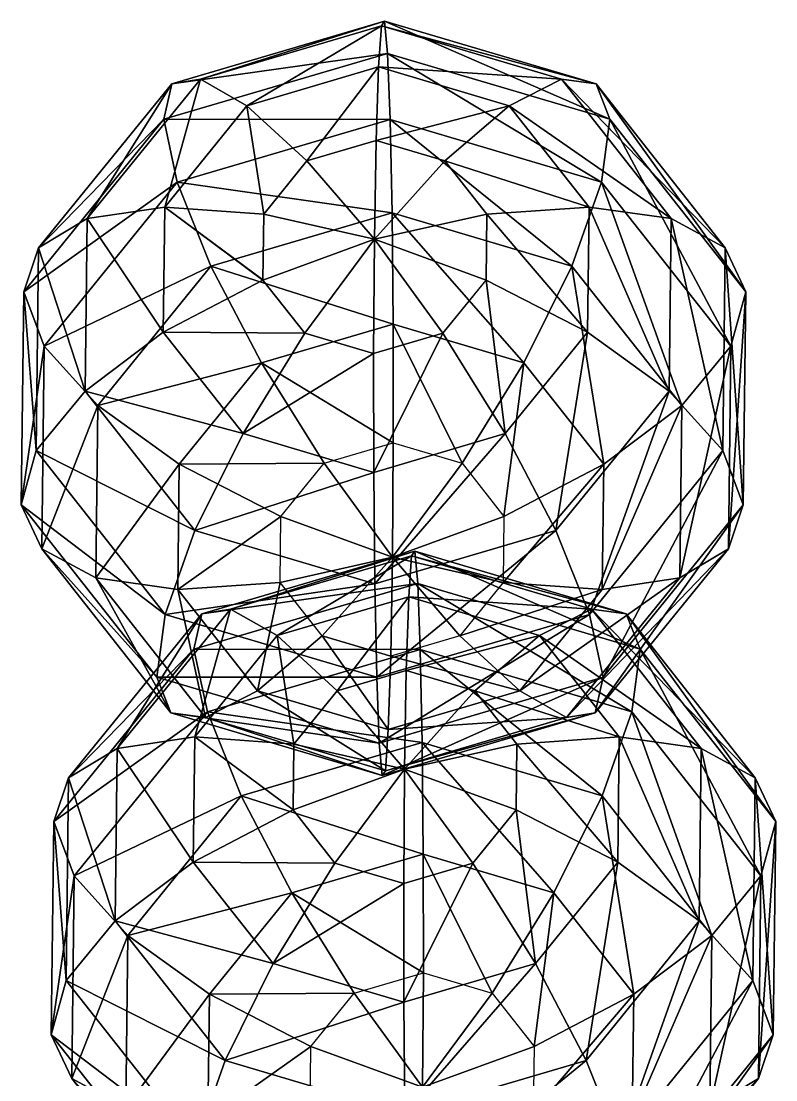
# Model space of a CAD drawing. Header units: metres. Extents: x -232 to 136, y -204 to 253.
# Drawn here: x 71.2 to 130.8, y 169.6 to 253.3 of the extents above; entities that cross this region are included whole.
import ezdxf

# ---------------------------------------------------------------- set-up
doc = ezdxf.new("R2010")
doc.units = ezdxf.units.M

msp = doc.modelspace()

# ---------------------------------------------------------------- linework, layer by layer
for points in [[(99.87264, 253.28665, -552.58295), (85.315384, 248.70868, -563.525), (83.04817, 248.33812, -554.42444), (83.04827, 248.33823, -554.4243)], [(100.109116, 250.73889, -543.55237), (99.87264, 253.28665, -552.58295), (83.04817, 248.33812, -554.42444), (83.04827, 248.33823, -554.4243)], [(99.87264, 253.28665, -552.58295), (99.62714, 252.91815, -561.95856), (85.315384, 248.70868, -563.525), (85.31548, 248.70879, -563.5249)], [(99.62714, 252.91815, -561.95856), (88.99853, 246.61111, -571.8996), (85.315384, 248.70868, -563.525), (85.31548, 248.70879, -563.5249)], [(99.62714, 252.91815, -561.95856), (99.39662, 249.66948, -570.7615), (88.99853, 246.61111, -571.8996), (88.99863, 246.61122, -571.8995)], [(113.837296, 248.70868, -564.2719), (99.39662, 249.66948, -570.7615), (99.62714, 252.91815, -561.95856), (99.627235, 252.91826, -561.95844)], [(116.57769, 248.33812, -555.3025), (99.62714, 252.91815, -561.95856), (99.87264, 253.28665, -552.58295), (99.87274, 253.28676, -552.5828)], [(116.57769, 248.33812, -555.3025), (113.837296, 248.70868, -564.2719), (99.62714, 252.91815, -561.95856), (99.627235, 252.91826, -561.95844)], [(117.67384, 245.5357, -546.41187), (116.57769, 248.33812, -555.3025), (99.87264, 253.28665, -552.58295), (99.87274, 253.28676, -552.5828)], [(117.67384, 245.5357, -546.41187), (99.87264, 253.28665, -552.58295), (100.109116, 250.73889, -543.55237), (100.109215, 250.739, -543.55225)], [(100.109116, 250.73889, -543.55237), (83.04817, 248.33812, -554.42444), (82.418816, 245.5357, -545.48865), (82.418915, 245.53581, -545.4885)], [(100.31341, 245.52428, -535.7508), (100.109116, 250.73889, -543.55237), (82.418816, 245.5357, -545.48865), (82.418915, 245.53581, -545.4885)], [(117.018456, 240.57574, -538.47034), (117.67384, 245.5357, -546.41187), (100.109116, 250.73889, -543.55237), (100.109215, 250.739, -543.55225)], [(117.018456, 240.57574, -538.47034), (100.109116, 250.73889, -543.55237), (100.31341, 245.52428, -535.7508), (100.31351, 245.52438, -535.7507)], [(99.39662, 249.66948, -570.7615), (93.73707, 242.25075, -578.72833), (88.99853, 246.61111, -571.8996), (88.99863, 246.61122, -571.8995)], [(99.39662, 249.66948, -570.7615), (99.203674, 243.85861, -578.13), (93.73707, 242.25075, -578.72833), (93.73717, 242.25085, -578.7282)], [(109.72091, 246.61111, -572.4422), (99.203674, 243.85861, -578.13), (99.39662, 249.66948, -570.7615), (99.39672, 249.66959, -570.76135)], [(113.837296, 248.70868, -564.2719), (109.72091, 246.61111, -572.4422), (99.39662, 249.66948, -570.7615), (99.39672, 249.66959, -570.76135)], [(85.315384, 248.70868, -563.525), (82.49833, 238.60422, -575.4219), (76.36863, 237.68814, -568.37305), (76.36873, 237.68825, -568.3729)], [(83.04817, 248.33812, -554.42444), (85.315384, 248.70868, -563.525), (76.36863, 237.68814, -568.37305), (76.36873, 237.68825, -568.3729)], [(85.315384, 248.70868, -563.525), (88.99853, 246.61111, -571.8996), (82.49833, 238.60422, -575.4219), (82.49843, 238.60432, -575.42175)], [(122.51807, 237.68813, -569.58154), (109.72091, 246.61111, -572.4422), (113.837296, 248.70868, -564.2719), (113.837395, 248.70879, -564.2718)], [(126.78254, 235.38269, -561.54425), (122.51807, 237.68813, -569.58154), (113.837296, 248.70868, -564.2719), (113.837395, 248.70879, -564.2718)], [(126.78254, 235.38269, -561.54425), (113.837296, 248.70868, -564.2719), (116.57769, 248.33812, -555.3025), (116.57779, 248.33823, -555.30237)], [(83.04817, 248.33812, -554.42444), (76.36863, 237.68814, -568.37305), (72.53063, 235.38269, -560.12366), (72.53073, 235.3828, -560.12354)], [(82.418816, 245.5357, -545.48865), (83.04817, 248.33812, -554.42444), (72.53063, 235.38269, -560.12366), (72.53073, 235.3828, -560.12354)], [(128.40385, 231.91354, -552.97485), (126.78254, 235.38269, -561.54425), (116.57769, 248.33812, -555.3025), (116.57779, 248.33823, -555.30237)], [(128.40385, 231.91354, -552.97485), (116.57769, 248.33812, -555.3025), (117.67384, 245.5357, -546.41187), (117.67394, 245.53581, -546.41174)], [(88.99853, 246.61111, -571.8996), (90.31971, 238.04126, -580.5801), (82.49833, 238.60422, -575.4219), (82.49843, 238.60432, -575.42175)], [(88.99853, 246.61111, -571.8996), (93.73707, 242.25075, -578.72833), (90.31971, 238.04126, -580.5801), (90.31981, 238.04137, -580.57996)], [(109.72091, 246.61111, -572.4422), (104.63147, 242.25075, -579.0136), (99.203674, 243.85861, -578.13), (99.20377, 243.85872, -578.1299)], [(116.027855, 238.60422, -576.29987), (104.63147, 242.25075, -579.0136), (109.72091, 246.61111, -572.4422), (109.72101, 246.61122, -572.4421)], [(122.51807, 237.68813, -569.58154), (116.027855, 238.60422, -576.29987), (109.72091, 246.61111, -572.4422), (109.72101, 246.61122, -572.4421)], [(82.418816, 245.5357, -545.48865), (72.53063, 235.38269, -560.12366), (71.36002, 231.91354, -551.48114), (71.36012, 231.91365, -551.481)], [(83.48894, 240.57574, -537.59235), (82.418816, 245.5357, -545.48865), (71.36002, 231.91354, -551.48114), (71.36012, 231.91365, -551.481)], [(100.31341, 245.52428, -535.7508), (82.418816, 245.5357, -545.48865), (83.48894, 240.57574, -537.59235), (83.48904, 240.57585, -537.5922)], [(100.465515, 238.15324, -529.94196), (100.31341, 245.52428, -535.7508), (83.48894, 240.57574, -537.59235), (83.48904, 240.57585, -537.5922)], [(114.67568, 233.94376, -532.2553), (117.018456, 240.57574, -538.47034), (100.31341, 245.52428, -535.7508), (100.31351, 245.52438, -535.7507)], [(114.67568, 233.94376, -532.2553), (100.31341, 245.52428, -535.7508), (100.465515, 238.15324, -529.94196), (100.465614, 238.15335, -529.94183)], [(127.223305, 227.62032, -544.71216), (117.67384, 245.5357, -546.41187), (117.018456, 240.57574, -538.47034), (117.018555, 240.57585, -538.4702)], [(127.223305, 227.62032, -544.71216), (128.40385, 231.91354, -552.97485), (117.67384, 245.5357, -546.41187), (117.67394, 245.53581, -546.41174)], [(99.203674, 243.85861, -578.13), (99.06717, 236.05438, -583.34283), (93.73707, 242.25075, -578.72833), (93.73717, 242.25085, -578.7282)], [(104.63147, 242.25075, -579.0136), (99.06717, 236.05438, -583.34283), (99.203674, 243.85861, -578.13), (99.20377, 243.85872, -578.1299)], [(93.73707, 242.25075, -578.72833), (99.06717, 236.05438, -583.34283), (90.31971, 238.04126, -580.5801), (90.31981, 238.04137, -580.57996)], [(107.94723, 238.04126, -581.0417), (99.06717, 236.05438, -583.34283), (104.63147, 242.25075, -579.0136), (104.63157, 242.25085, -579.0135)], [(116.027855, 238.60422, -576.29987), (107.94723, 238.04126, -581.0417), (104.63147, 242.25075, -579.0136), (104.63157, 242.25085, -579.0135)], [(83.48894, 240.57574, -537.59235), (71.36002, 231.91354, -551.48114), (72.97139, 227.62032, -543.2915), (72.97149, 227.62042, -543.2914)], [(86.15376, 233.94376, -531.5084), (83.48894, 240.57574, -537.59235), (72.97139, 227.62032, -543.2915), (72.97149, 227.62042, -543.2914)], [(100.465515, 238.15324, -529.94196), (83.48894, 240.57574, -537.59235), (86.15376, 233.94376, -531.5084), (86.15386, 233.94386, -531.5083)], [(123.356445, 222.92322, -537.5649), (117.018456, 240.57574, -538.47034), (114.67568, 233.94376, -532.2553), (114.67578, 233.94386, -532.2552)], [(123.356445, 222.92322, -537.5649), (127.223305, 227.62032, -544.71216), (117.018456, 240.57574, -538.47034), (117.018555, 240.57585, -538.4702)], [(76.36863, 237.68814, -568.37305), (82.49833, 238.60422, -575.4219), (82.37889, 228.70714, -579.9829), (82.37899, 228.70724, -579.9828)], [(82.49833, 238.60422, -575.4219), (90.25692, 232.83807, -582.97797), (82.37889, 228.70714, -579.9829), (82.37899, 228.70724, -579.9828)], [(82.49833, 238.60422, -575.4219), (90.31971, 238.04126, -580.5801), (90.25692, 232.83807, -582.97797), (90.25702, 232.83818, -582.97784)], [(115.90842, 228.70715, -580.8609), (107.94723, 238.04126, -581.0417), (116.027855, 238.60422, -576.29987), (116.027954, 238.60432, -576.29974)], [(122.353676, 224.06598, -575.85925), (115.90842, 228.70715, -580.8609), (116.027855, 238.60422, -576.29987), (116.027954, 238.60432, -576.29974)], [(122.353676, 224.06598, -575.85925), (116.027855, 238.60422, -576.29987), (122.51807, 237.68813, -569.58154), (122.518166, 237.68823, -569.5814)], [(72.53063, 235.38269, -560.12366), (76.36863, 237.68814, -568.37305), (76.20424, 224.06598, -574.6508), (76.20434, 224.06609, -574.6507)], [(76.36863, 237.68814, -568.37305), (82.37889, 228.70714, -579.9829), (76.20424, 224.06598, -574.6508), (76.20434, 224.06609, -574.6507)], [(100.55056, 229.3473, -526.6944), (100.465515, 238.15324, -529.94196), (86.15376, 233.94376, -531.5084), (86.15386, 233.94386, -531.5083)], [(90.31971, 238.04126, -580.5801), (99.06717, 236.05438, -583.34283), (90.25692, 232.83807, -582.97797), (90.25702, 232.83818, -582.97784)], [(107.88444, 232.83807, -583.4396), (99.06717, 236.05438, -583.34283), (107.94723, 238.04126, -581.0417), (107.94733, 238.04137, -581.04156)], [(110.87485, 226.28894, -528.3751), (114.67568, 233.94376, -532.2553), (100.465515, 238.15324, -529.94196), (100.465614, 238.15335, -529.94183)], [(110.87485, 226.28894, -528.3751), (100.465515, 238.15324, -529.94196), (100.55056, 229.3473, -526.6944), (100.55066, 229.34741, -526.6943)], [(115.90842, 228.70715, -580.8609), (107.88444, 232.83807, -583.4396), (107.94723, 238.04126, -581.0417), (107.94733, 238.04137, -581.04156)], [(126.589294, 219.3689, -568.9242), (122.353676, 224.06598, -575.85925), (122.51807, 237.68813, -569.58154), (122.518166, 237.68823, -569.5814)], [(126.589294, 219.3689, -568.9242), (122.51807, 237.68813, -569.58154), (126.78254, 235.38269, -561.54425), (126.78264, 235.3828, -561.5441)], [(90.25692, 232.83807, -582.97797), (99.06717, 236.05438, -583.34283), (93.57268, 228.6286, -585.00604), (93.57278, 228.62871, -585.0059)], [(93.57268, 228.6286, -585.00604), (99.06717, 236.05438, -583.34283), (99.00047, 227.02072, -585.8897), (99.00057, 227.02083, -585.8896)], [(99.00047, 227.02072, -585.8897), (99.06717, 236.05438, -583.34283), (104.46708, 228.62859, -585.2913), (104.46718, 228.6287, -585.2912)], [(104.46708, 228.62859, -585.2913), (99.06717, 236.05438, -583.34283), (107.88444, 232.83807, -583.4396), (107.88454, 232.83818, -583.43945)], [(71.36002, 231.91354, -551.48114), (72.53063, 235.38269, -560.12366), (72.33738, 219.36888, -567.50354), (72.33748, 219.36899, -567.5034)], [(72.53063, 235.38269, -560.12366), (76.20424, 224.06598, -574.6508), (72.33738, 219.36888, -567.50354), (72.33748, 219.36899, -567.5034)], [(128.20067, 215.07565, -560.73456), (126.589294, 219.3689, -568.9242), (126.78254, 235.38269, -561.54425), (126.78264, 235.3828, -561.5441)], [(128.20067, 215.07565, -560.73456), (126.78254, 235.38269, -561.54425), (128.40385, 231.91354, -552.97485), (128.40396, 231.91365, -552.97473)], [(86.15376, 233.94376, -531.5084), (72.97139, 227.62032, -543.2915), (77.207016, 222.92322, -536.35645), (77.207115, 222.92332, -536.3563)], [(90.152466, 226.28894, -527.8325), (86.15376, 233.94376, -531.5084), (77.207016, 222.92322, -536.35645), (77.207115, 222.92332, -536.3563)], [(100.55056, 229.3473, -526.6944), (86.15376, 233.94376, -531.5084), (90.152466, 226.28894, -527.8325), (90.152565, 226.28905, -527.8324)], [(117.18179, 218.28204, -532.2328), (114.67568, 233.94376, -532.2553), (110.87485, 226.28894, -528.3751), (110.87495, 226.28905, -528.375)], [(117.18179, 218.28204, -532.2328), (123.356445, 222.92322, -537.5649), (114.67568, 233.94376, -532.2553), (114.67578, 233.94386, -532.2552)], [(82.37889, 228.70714, -579.9829), (90.25692, 232.83807, -582.97797), (93.57268, 228.6286, -585.00604), (93.57278, 228.62871, -585.0059)], [(109.408226, 220.70024, -584.3832), (104.46708, 228.62859, -585.2913), (107.88444, 232.83807, -583.4396), (107.88454, 232.83818, -583.43945)], [(109.408226, 220.70024, -584.3832), (107.88444, 232.83807, -583.4396), (115.90842, 228.70715, -580.8609), (115.908516, 228.70726, -580.8608)], [(71.36002, 231.91354, -551.48114), (72.33738, 219.36888, -567.50354), (71.15683, 215.07564, -559.24084), (71.15693, 215.07574, -559.2407)], [(72.97139, 227.62032, -543.2915), (71.36002, 231.91354, -551.48114), (71.15683, 215.07564, -559.24084), (71.15693, 215.07574, -559.2407)], [(127.03006, 211.6065, -552.09204), (128.20067, 215.07565, -560.73456), (128.40385, 231.91354, -552.97485), (128.40396, 231.91365, -552.97473)], [(127.03006, 211.6065, -552.09204), (128.40385, 231.91354, -552.97485), (127.223305, 227.62032, -544.71216), (127.223404, 227.62042, -544.71204)], [(100.5602, 219.96848, -526.326), (100.55056, 229.3473, -526.6944), (90.152466, 226.28894, -527.8325), (90.152565, 226.28905, -527.8324)], [(105.98801, 218.36061, -527.20966), (110.87485, 226.28894, -528.3751), (100.55056, 229.3473, -526.6944), (100.55066, 229.34741, -526.6943)], [(105.98801, 218.36061, -527.20966), (100.55056, 229.3473, -526.6944), (100.5602, 219.96848, -526.326), (100.5603, 219.96858, -526.32587)], [(76.20424, 224.06598, -574.6508), (82.37889, 228.70714, -579.9829), (88.68584, 220.70026, -583.8406), (88.685936, 220.70036, -583.84045)], [(82.37889, 228.70714, -579.9829), (93.57268, 228.6286, -585.00604), (88.68584, 220.70026, -583.8406), (88.685936, 220.70036, -583.84045)], [(88.68584, 220.70026, -583.8406), (93.57268, 228.6286, -585.00604), (99.00047, 227.02072, -585.8897), (99.00057, 227.02083, -585.8896)], [(99.010124, 217.64189, -585.5213), (99.00047, 227.02072, -585.8897), (104.46708, 228.62859, -585.2913), (104.46718, 228.6287, -585.2912)], [(99.010124, 217.64189, -585.5213), (104.46708, 228.62859, -585.2913), (109.408226, 220.70024, -584.3832), (109.408325, 220.70035, -584.38306)], [(113.40692, 213.04544, -580.7073), (109.408226, 220.70024, -584.3832), (115.90842, 228.70715, -580.8609), (115.908516, 228.70726, -580.8608)], [(113.40692, 213.04544, -580.7073), (115.90842, 228.70715, -580.8609), (122.353676, 224.06598, -575.85925), (122.353775, 224.06609, -575.85913)], [(72.97139, 227.62032, -543.2915), (71.15683, 215.07564, -559.24084), (72.778145, 211.6065, -550.67145), (72.778244, 211.60661, -550.6713)], [(77.207016, 222.92322, -536.35645), (72.97139, 227.62032, -543.2915), (72.778145, 211.6065, -550.67145), (72.778244, 211.60661, -550.6713)], [(123.19206, 209.30107, -543.84265), (127.03006, 211.6065, -552.09204), (127.223305, 227.62032, -544.71216), (127.223404, 227.62042, -544.71204)], [(123.19206, 209.30107, -543.84265), (127.223305, 227.62032, -544.71216), (123.356445, 222.92322, -537.5649), (123.356544, 222.92332, -537.56476)], [(88.68584, 220.70026, -583.8406), (99.00047, 227.02072, -585.8897), (99.010124, 217.64189, -585.5213), (99.01022, 217.642, -585.5212)], [(90.152466, 226.28894, -527.8325), (77.207016, 222.92322, -536.35645), (83.65227, 218.28206, -531.3548), (83.65237, 218.28217, -531.3547)], [(95.093605, 218.36061, -526.9244), (90.152466, 226.28894, -527.8325), (83.65227, 218.28206, -531.3548), (83.65237, 218.28217, -531.3547)], [(100.5602, 219.96848, -526.326), (90.152466, 226.28894, -527.8325), (95.093605, 218.36061, -526.9244), (95.093704, 218.36072, -526.92426)], [(109.303764, 214.15112, -529.23773), (110.87485, 226.28894, -528.3751), (105.98801, 218.36061, -527.20966), (105.988106, 218.36072, -527.20953)], [(109.303764, 214.15112, -529.23773), (117.18179, 218.28204, -532.2328), (110.87485, 226.28894, -528.3751), (110.87495, 226.28905, -528.375)], [(72.33738, 219.36888, -567.50354), (76.20424, 224.06598, -574.6508), (84.885, 213.04544, -579.9604), (84.8851, 213.04555, -579.96027)], [(76.20424, 224.06598, -574.6508), (88.68584, 220.70026, -583.8406), (84.885, 213.04544, -579.9604), (84.8851, 213.04555, -579.96027)], [(116.071754, 206.41345, -574.62335), (113.40692, 213.04544, -580.7073), (122.353676, 224.06598, -575.85925), (122.353775, 224.06609, -575.85913)], [(116.071754, 206.41345, -574.62335), (122.353676, 224.06598, -575.85925), (126.589294, 219.3689, -568.9242), (126.58939, 219.369, -568.9241)], [(77.207016, 222.92322, -536.35645), (72.778145, 211.6065, -550.67145), (77.042625, 209.30106, -542.63416), (77.042725, 209.30116, -542.63403)], [(83.65227, 218.28206, -531.3548), (77.207016, 222.92322, -536.35645), (77.042625, 209.30106, -542.63416), (77.042725, 209.30116, -542.63403)], [(117.062355, 208.38498, -536.7938), (123.19206, 209.30107, -543.84265), (123.356445, 222.92322, -537.5649), (123.356544, 222.92332, -537.56476)], [(117.062355, 208.38498, -536.7938), (123.356445, 222.92322, -537.5649), (117.18179, 218.28204, -532.2328), (117.18189, 218.28215, -532.23267)], [(84.885, 213.04544, -579.9604), (88.68584, 220.70026, -583.8406), (99.010124, 217.64189, -585.5213), (99.01022, 217.642, -585.5212)], [(99.010124, 217.64189, -585.5213), (99.010124, 217.64189, -585.5213), (88.68584, 220.70026, -583.8406), (88.685936, 220.70036, -583.84045)], [(99.09516, 208.83595, -582.27374), (99.010124, 217.64189, -585.5213), (109.408226, 220.70024, -584.3832), (109.408325, 220.70035, -584.38306)], [(99.09516, 208.83595, -582.27374), (109.408226, 220.70024, -584.3832), (113.40692, 213.04544, -580.7073), (113.40702, 213.04555, -580.70715)], [(71.15683, 215.07564, -559.24084), (72.33738, 219.36888, -567.50354), (82.54223, 206.41345, -573.74536), (82.54233, 206.41356, -573.74524)], [(72.33738, 219.36888, -567.50354), (84.885, 213.04544, -579.9604), (82.54223, 206.41345, -573.74536), (82.54233, 206.41356, -573.74524)], [(100.5602, 219.96848, -526.326), (100.493515, 210.93481, -528.87286), (95.093605, 218.36061, -526.9244), (95.093704, 218.36072, -526.92426)], [(105.98801, 218.36061, -527.20966), (100.493515, 210.93481, -528.87286), (100.5602, 219.96848, -526.326), (100.5603, 219.96858, -526.32587)], [(117.14187, 201.4535, -566.72705), (116.071754, 206.41345, -574.62335), (126.589294, 219.3689, -568.9242), (126.58939, 219.369, -568.9241)], [(117.14187, 201.4535, -566.72705), (126.589294, 219.3689, -568.9242), (128.20067, 215.07565, -560.73456), (128.20078, 215.07576, -560.73444)], [(95.093605, 218.36061, -526.9244), (83.65227, 218.28206, -531.3548), (91.67625, 214.15112, -528.7761), (91.676346, 214.15123, -528.776)], [(95.093605, 218.36061, -526.9244), (100.493515, 210.93481, -528.87286), (91.67625, 214.15112, -528.7761), (91.676346, 214.15123, -528.776)], [(109.303764, 214.15112, -529.23773), (100.493515, 210.93481, -528.87286), (105.98801, 218.36061, -527.20966), (105.988106, 218.36072, -527.20953)], [(83.65227, 218.28206, -531.3548), (77.042625, 209.30106, -542.63416), (83.53284, 208.38498, -535.91583), (83.532936, 208.38509, -535.9157)], [(91.67625, 214.15112, -528.7761), (83.65227, 218.28206, -531.3548), (83.53284, 208.38498, -535.91583), (83.532936, 208.38509, -535.9157)], [(84.885, 213.04544, -579.9604), (99.010124, 217.64189, -585.5213), (99.09516, 208.83595, -582.27374), (99.09526, 208.83606, -582.2736)], [(109.240974, 208.94794, -531.6356), (117.062355, 208.38498, -536.7938), (117.18179, 218.28204, -532.2328), (117.18189, 218.28215, -532.23267)], [(109.240974, 208.94794, -531.6356), (117.18179, 218.28204, -532.2328), (109.303764, 214.15112, -529.23773), (109.30386, 214.15123, -529.2376)], [(71.15683, 215.07564, -559.24084), (82.54223, 206.41345, -573.74536), (81.88684, 201.4535, -565.80383), (81.88694, 201.45361, -565.8037)], [(72.778145, 211.6065, -550.67145), (71.15683, 215.07564, -559.24084), (81.88684, 201.4535, -565.80383), (81.88694, 201.45361, -565.8037)], [(116.51252, 198.65108, -557.79126), (117.14187, 201.4535, -566.72705), (128.20067, 215.07565, -560.73456), (128.20078, 215.07576, -560.73444)], [(116.51252, 198.65108, -557.79126), (128.20067, 215.07565, -560.73456), (127.03006, 211.6065, -552.09204), (127.03016, 211.60661, -552.0919)], [(91.67625, 214.15112, -528.7761), (83.53284, 208.38498, -535.91583), (91.61346, 208.94794, -531.174), (91.613556, 208.94804, -531.1739)], [(91.67625, 214.15112, -528.7761), (100.493515, 210.93481, -528.87286), (91.61346, 208.94794, -531.174), (91.613556, 208.94804, -531.1739)], [(109.240974, 208.94794, -531.6356), (100.493515, 210.93481, -528.87286), (109.303764, 214.15112, -529.23773), (109.30386, 214.15123, -529.2376)], [(82.54223, 206.41345, -573.74536), (84.885, 213.04544, -579.9604), (99.09516, 208.83595, -582.27374), (99.09526, 208.83606, -582.2736)], [(99.09516, 208.83595, -582.27374), (99.09516, 208.83595, -582.27374), (84.885, 213.04544, -579.9604), (84.8851, 213.04555, -579.96027)], [(99.24728, 201.46492, -576.4649), (99.09516, 208.83595, -582.27374), (113.40692, 213.04544, -580.7073), (113.40702, 213.04555, -580.70715)], [(99.24728, 201.46492, -576.4649), (113.40692, 213.04544, -580.7073), (116.071754, 206.41345, -574.62335), (116.07185, 206.41356, -574.6232)], [(72.778145, 211.6065, -550.67145), (81.88684, 201.4535, -565.80383), (82.982994, 198.65108, -556.9132), (82.98309, 198.65118, -556.9131)], [(77.042625, 209.30106, -542.63416), (72.778145, 211.6065, -550.67145), (82.982994, 198.65108, -556.9132), (82.98309, 198.65118, -556.9131)], [(102.249886, 211.42068, -461.7997), (87.69263, 206.84271, -472.74182), (85.425415, 206.47215, -463.64124), (85.425514, 206.47226, -463.64114)], [(102.48636, 208.87292, -452.76913), (102.249886, 211.42068, -461.7997), (85.425415, 206.47215, -463.64124), (85.425514, 206.47226, -463.64114)], [(102.249886, 211.42068, -461.7997), (102.00438, 211.05219, -471.17532), (87.69263, 206.84271, -472.74182), (87.692726, 206.84282, -472.74173)], [(102.00438, 211.05219, -471.17532), (91.37577, 204.74515, -481.11636), (87.69263, 206.84271, -472.74182), (87.692726, 206.84282, -472.74173)], [(102.00438, 211.05219, -471.17532), (101.773865, 207.80351, -479.97824), (91.37577, 204.74515, -481.11636), (91.37587, 204.74525, -481.11627)], [(91.61346, 208.94794, -531.174), (100.493515, 210.93481, -528.87286), (94.929214, 204.73846, -533.2021), (94.92931, 204.73857, -533.20197)], [(94.929214, 204.73846, -533.2021), (100.493515, 210.93481, -528.87286), (100.35701, 203.13058, -534.0857), (100.35711, 203.13069, -534.0856)], [(100.35701, 203.13058, -534.0857), (100.493515, 210.93481, -528.87286), (105.823616, 204.73846, -533.48737), (105.823715, 204.73857, -533.48724)], [(105.823616, 204.73846, -533.48737), (100.493515, 210.93481, -528.87286), (109.240974, 208.94794, -531.6356), (109.24107, 208.94804, -531.6355)], [(116.21454, 206.84271, -473.48868), (101.773865, 207.80351, -479.97824), (102.00438, 211.05219, -471.17532), (102.00448, 211.05229, -471.17523)], [(118.95493, 206.47215, -464.51923), (102.00438, 211.05219, -471.17532), (102.249886, 211.42068, -461.7997), (102.249985, 211.42079, -461.79962)], [(118.95493, 206.47215, -464.51923), (116.21454, 206.84271, -473.48868), (102.00438, 211.05219, -471.17532), (102.00448, 211.05229, -471.17523)], [(120.05109, 203.66974, -455.6286), (118.95493, 206.47215, -464.51923), (102.249886, 211.42068, -461.7997), (102.249985, 211.42079, -461.79962)], [(120.05109, 203.66974, -455.6286), (102.249886, 211.42068, -461.7997), (102.48636, 208.87292, -452.76913), (102.48646, 208.87303, -452.76904)], [(114.24531, 198.28052, -548.6907), (116.51252, 198.65108, -557.79126), (127.03006, 211.6065, -552.09204), (127.03016, 211.60661, -552.0919)], [(114.24531, 198.28052, -548.6907), (127.03006, 211.6065, -552.09204), (123.19206, 209.30107, -543.84265), (123.19216, 209.30118, -543.8425)], [(77.042625, 209.30106, -542.63416), (82.982994, 198.65108, -556.9132), (85.72339, 198.28052, -547.9438), (85.72349, 198.28062, -547.94366)], [(83.53284, 208.38498, -535.91583), (77.042625, 209.30106, -542.63416), (85.72339, 198.28052, -547.9438), (85.72349, 198.28062, -547.94366)], [(110.562164, 200.37808, -540.3161), (114.24531, 198.28052, -548.6907), (123.19206, 209.30107, -543.84265), (123.19216, 209.30118, -543.8425)], [(110.562164, 200.37808, -540.3161), (123.19206, 209.30107, -543.84265), (117.062355, 208.38498, -536.7938), (117.062454, 208.38509, -536.7937)], [(82.54223, 206.41345, -573.74536), (99.09516, 208.83595, -582.27374), (99.24728, 201.46492, -576.4649), (99.247375, 201.46503, -576.4648)], [(91.61346, 208.94794, -531.174), (83.53284, 208.38498, -535.91583), (89.839775, 200.37808, -539.7735), (89.839874, 200.37819, -539.7734)], [(83.53284, 208.38498, -535.91583), (85.72339, 198.28052, -547.9438), (89.839775, 200.37808, -539.7735), (89.839874, 200.37819, -539.7734)], [(102.48636, 208.87292, -452.76913), (85.425415, 206.47215, -463.64124), (84.79606, 203.66974, -454.7054), (84.79616, 203.66985, -454.70532)], [(102.69065, 203.65831, -444.9676), (102.48636, 208.87292, -452.76913), (84.79606, 203.66974, -454.7054), (84.79616, 203.66985, -454.70532)], [(91.61346, 208.94794, -531.174), (89.839775, 200.37808, -539.7735), (94.929214, 204.73846, -533.2021), (94.92931, 204.73857, -533.20197)], [(119.3957, 198.70978, -447.6871), (120.05109, 203.66974, -455.6286), (102.48636, 208.87292, -452.76913), (102.48646, 208.87303, -452.76904)], [(119.3957, 198.70978, -447.6871), (102.48636, 208.87292, -452.76913), (102.69065, 203.65831, -444.9676), (102.69075, 203.65842, -444.9675)], [(105.823616, 204.73846, -533.48737), (117.062355, 208.38498, -536.7938), (109.240974, 208.94794, -531.6356), (109.24107, 208.94804, -531.6355)], [(105.823616, 204.73846, -533.48737), (110.562164, 200.37808, -540.3161), (117.062355, 208.38498, -536.7938), (117.062454, 208.38509, -536.7937)], [(101.773865, 207.80351, -479.97824), (96.11431, 200.38478, -487.9451), (91.37577, 204.74515, -481.11636), (91.37587, 204.74525, -481.11627)], [(101.773865, 207.80351, -479.97824), (101.58092, 201.99265, -487.34674), (96.11431, 200.38478, -487.9451), (96.11441, 200.38489, -487.945)], [(112.09815, 204.74515, -481.659), (101.58092, 201.99265, -487.34674), (101.773865, 207.80351, -479.97824), (101.773964, 207.80362, -479.97815)], [(116.21454, 206.84271, -473.48868), (112.09815, 204.74515, -481.659), (101.773865, 207.80351, -479.97824), (101.773964, 207.80362, -479.97815)], [(87.69263, 206.84271, -472.74182), (84.87557, 196.73825, -484.63864), (78.74587, 195.82217, -477.5898), (78.74597, 195.82228, -477.58972)], [(85.425415, 206.47215, -463.64124), (87.69263, 206.84271, -472.74182), (78.74587, 195.82217, -477.5898), (78.74597, 195.82228, -477.58972)], [(87.69263, 206.84271, -472.74182), (91.37577, 204.74515, -481.11636), (84.87557, 196.73825, -484.63864), (84.87567, 196.73836, -484.63855)], [(124.89531, 195.82216, -478.79828), (112.09815, 204.74515, -481.659), (116.21454, 206.84271, -473.48868), (116.21464, 206.84282, -473.4886)], [(129.15979, 193.51672, -470.76105), (124.89531, 195.82216, -478.79828), (116.21454, 206.84271, -473.48868), (116.21464, 206.84282, -473.4886)], [(129.15979, 193.51672, -470.76105), (116.21454, 206.84271, -473.48868), (118.95493, 206.47215, -464.51923), (118.95503, 206.47226, -464.51913)], [(85.425415, 206.47215, -463.64124), (78.74587, 195.82217, -477.5898), (74.907875, 193.51672, -469.3404), (74.907974, 193.51683, -469.3403)], [(84.79606, 203.66974, -454.7054), (85.425415, 206.47215, -463.64124), (74.907875, 193.51672, -469.3404), (74.907974, 193.51683, -469.3403)], [(81.88684, 201.4535, -565.80383), (82.54223, 206.41345, -573.74536), (99.24728, 201.46492, -576.4649), (99.247375, 201.46503, -576.4648)], [(99.24728, 201.46492, -576.4649), (99.24728, 201.46492, -576.4649), (82.54223, 206.41345, -573.74536), (82.54233, 206.41356, -573.74524)], [(99.45157, 196.2503, -568.6633), (99.24728, 201.46492, -576.4649), (116.071754, 206.41345, -574.62335), (116.07185, 206.41356, -574.6232)], [(99.45157, 196.2503, -568.6633), (116.071754, 206.41345, -574.62335), (117.14187, 201.4535, -566.72705), (117.14197, 201.45361, -566.7269)], [(130.7811, 190.04758, -462.19162), (129.15979, 193.51672, -470.76105), (118.95493, 206.47215, -464.51923), (118.95503, 206.47226, -464.51913)], [(130.7811, 190.04758, -462.19162), (118.95493, 206.47215, -464.51923), (120.05109, 203.66974, -455.6286), (120.051186, 203.66985, -455.6285)], [(91.37577, 204.74515, -481.11636), (92.69695, 196.1753, -489.79688), (84.87557, 196.73825, -484.63864), (84.87567, 196.73836, -484.63855)], [(94.929214, 204.73846, -533.2021), (89.839775, 200.37808, -539.7735), (100.16406, 197.31972, -541.4542), (100.16416, 197.31982, -541.4541)], [(91.37577, 204.74515, -481.11636), (96.11431, 200.38478, -487.9451), (92.69695, 196.1753, -489.79688), (92.69705, 196.1754, -489.79678)], [(100.35701, 203.13058, -534.0857), (100.35701, 203.13058, -534.0857), (94.929214, 204.73846, -533.2021), (94.92931, 204.73857, -533.20197)], [(94.929214, 204.73846, -533.2021), (100.16406, 197.31972, -541.4542), (100.35701, 203.13058, -534.0857), (100.35711, 203.13069, -534.0856)], [(100.35701, 203.13058, -534.0857), (110.562164, 200.37808, -540.3161), (105.823616, 204.73846, -533.48737), (105.823715, 204.73857, -533.48724)], [(112.09815, 204.74515, -481.659), (107.00871, 200.38478, -488.23038), (101.58092, 201.99265, -487.34674), (101.58102, 201.99275, -487.34665)], [(118.4051, 196.73825, -485.51663), (107.00871, 200.38478, -488.23038), (112.09815, 204.74515, -481.659), (112.09825, 204.74525, -481.6589)], [(124.89531, 195.82216, -478.79828), (118.4051, 196.73825, -485.51663), (112.09815, 204.74515, -481.659), (112.09825, 204.74525, -481.6589)], [(84.79606, 203.66974, -454.7054), (74.907875, 193.51672, -469.3404), (73.73727, 190.04758, -460.69788), (73.737366, 190.04768, -460.69778)], [(85.86618, 198.70978, -446.80908), (84.79606, 203.66974, -454.7054), (73.73727, 190.04758, -460.69788), (73.737366, 190.04768, -460.69778)], [(102.69065, 203.65831, -444.9676), (84.79606, 203.66974, -454.7054), (85.86618, 198.70978, -446.80908), (85.86628, 198.70988, -446.809)], [(102.84276, 196.28728, -439.15872), (102.69065, 203.65831, -444.9676), (85.86618, 198.70978, -446.80908), (85.86628, 198.70988, -446.809)], [(117.052925, 192.07779, -441.47208), (119.3957, 198.70978, -447.6871), (102.69065, 203.65831, -444.9676), (102.69075, 203.65842, -444.9675)], [(117.052925, 192.07779, -441.47208), (102.69065, 203.65831, -444.9676), (102.84276, 196.28728, -439.15872), (102.84286, 196.28738, -439.15863)], [(129.60056, 185.75435, -453.9289), (120.05109, 203.66974, -455.6286), (119.3957, 198.70978, -447.6871), (119.3958, 198.70988, -447.687)], [(129.60056, 185.75435, -453.9289), (130.7811, 190.04758, -462.19162), (120.05109, 203.66974, -455.6286), (120.051186, 203.66985, -455.6285)], [(100.35701, 203.13058, -534.0857), (100.16406, 197.31972, -541.4542), (110.562164, 200.37808, -540.3161), (110.56226, 200.37819, -540.316)], [(101.58092, 201.99265, -487.34674), (101.44441, 194.18842, -492.55957), (96.11431, 200.38478, -487.9451), (96.11441, 200.38489, -487.945)], [(107.00871, 200.38478, -488.23038), (101.44441, 194.18842, -492.55957), (101.58092, 201.99265, -487.34674), (101.58102, 201.99275, -487.34665)], [(81.88684, 201.4535, -565.80383), (99.24728, 201.46492, -576.4649), (99.45157, 196.2503, -568.6633), (99.45167, 196.25041, -568.6632)], [(99.45157, 196.2503, -568.6633), (99.45157, 196.2503, -568.6633), (81.88684, 201.4535, -565.80383), (81.88694, 201.45361, -565.8037)], [(82.982994, 198.65108, -556.9132), (81.88684, 201.4535, -565.80383), (99.45157, 196.2503, -568.6633), (99.45167, 196.25041, -568.6632)], [(99.68804, 193.70255, -559.63275), (99.45157, 196.2503, -568.6633), (117.14187, 201.4535, -566.72705), (117.14197, 201.45361, -566.7269)], [(99.68804, 193.70255, -559.63275), (117.14187, 201.4535, -566.72705), (116.51252, 198.65108, -557.79126), (116.51262, 198.65118, -557.79114)], [(89.839775, 200.37808, -539.7735), (85.72339, 198.28052, -547.9438), (99.93355, 194.07104, -550.25714), (99.93365, 194.07115, -550.257)], [(100.16406, 197.31972, -541.4542), (100.16406, 197.31972, -541.4542), (89.839775, 200.37808, -539.7735), (89.839874, 200.37819, -539.7734)], [(89.839775, 200.37808, -539.7735), (99.93355, 194.07104, -550.25714), (100.16406, 197.31972, -541.4542), (100.16416, 197.31982, -541.4541)], [(96.11431, 200.38478, -487.9451), (101.44441, 194.18842, -492.55957), (92.69695, 196.1753, -489.79688), (92.69705, 196.1754, -489.79678)], [(100.16406, 197.31972, -541.4542), (114.24531, 198.28052, -548.6907), (110.562164, 200.37808, -540.3161), (110.56226, 200.37819, -540.316)], [(110.32447, 196.1753, -490.25845), (101.44441, 194.18842, -492.55957), (107.00871, 200.38478, -488.23038), (107.00881, 200.38489, -488.2303)], [(118.4051, 196.73825, -485.51663), (110.32447, 196.1753, -490.25845), (107.00871, 200.38478, -488.23038), (107.00881, 200.38489, -488.2303)], [(85.86618, 198.70978, -446.80908), (73.73727, 190.04758, -460.69788), (75.34863, 185.75435, -452.50827), (75.34873, 185.75446, -452.50818)], [(88.531006, 192.07779, -440.7252), (85.86618, 198.70978, -446.80908), (75.34863, 185.75435, -452.50827), (75.34873, 185.75446, -452.50818)], [(99.68804, 193.70255, -559.63275), (99.68804, 193.70255, -559.63275), (82.982994, 198.65108, -556.9132), (82.98309, 198.65118, -556.9131)], [(82.982994, 198.65108, -556.9132), (99.45157, 196.2503, -568.6633), (99.68804, 193.70255, -559.63275), (99.68814, 193.70265, -559.6326)], [(85.72339, 198.28052, -547.9438), (82.982994, 198.65108, -556.9132), (99.68804, 193.70255, -559.63275), (99.68814, 193.70265, -559.6326)], [(99.93355, 194.07104, -550.25714), (99.93355, 194.07104, -550.25714), (85.72339, 198.28052, -547.9438), (85.72349, 198.28062, -547.94366)], [(85.72339, 198.28052, -547.9438), (99.68804, 193.70255, -559.63275), (99.93355, 194.07104, -550.25714), (99.93365, 194.07115, -550.257)], [(102.84276, 196.28728, -439.15872), (85.86618, 198.70978, -446.80908), (88.531006, 192.07779, -440.7252), (88.531105, 192.0779, -440.7251)], [(99.93355, 194.07104, -550.25714), (99.68804, 193.70255, -559.63275), (116.51252, 198.65108, -557.79126), (116.51262, 198.65118, -557.79114)], [(99.93355, 194.07104, -550.25714), (116.51252, 198.65108, -557.79126), (114.24531, 198.28052, -548.6907), (114.24541, 198.28062, -548.69055)], [(100.16406, 197.31972, -541.4542), (99.93355, 194.07104, -550.25714), (114.24531, 198.28052, -548.6907), (114.24541, 198.28062, -548.69055)], [(125.73369, 181.05725, -446.78168), (119.3957, 198.70978, -447.6871), (117.052925, 192.07779, -441.47208), (117.053024, 192.0779, -441.472)], [(125.73369, 181.05725, -446.78168), (129.60056, 185.75435, -453.9289), (119.3957, 198.70978, -447.6871), (119.3958, 198.70988, -447.687)], [(78.74587, 195.82217, -477.5898), (84.87557, 196.73825, -484.63864), (84.756134, 186.84117, -489.19968), (84.75623, 186.84128, -489.1996)], [(84.87557, 196.73825, -484.63864), (92.63416, 190.9721, -492.19476), (84.756134, 186.84117, -489.19968), (84.75623, 186.84128, -489.1996)], [(84.87557, 196.73825, -484.63864), (92.69695, 196.1753, -489.79688), (92.63416, 190.9721, -492.19476), (92.63426, 190.97221, -492.19467)], [(118.28566, 186.84119, -490.0777), (110.32447, 196.1753, -490.25845), (118.4051, 196.73825, -485.51663), (118.4052, 196.73836, -485.51654)], [(124.73092, 182.20001, -485.07602), (118.28566, 186.84119, -490.0777), (118.4051, 196.73825, -485.51663), (118.4052, 196.73836, -485.51654)], [(124.73092, 182.20001, -485.07602), (118.4051, 196.73825, -485.51663), (124.89531, 195.82216, -478.79828), (124.89541, 195.82227, -478.7982)], [(74.907875, 193.51672, -469.3404), (78.74587, 195.82217, -477.5898), (78.58148, 182.20001, -483.86755), (78.58158, 182.20012, -483.86746)], [(78.74587, 195.82217, -477.5898), (84.756134, 186.84117, -489.19968), (78.58148, 182.20001, -483.86755), (78.58158, 182.20012, -483.86746)], [(102.9278, 187.48134, -435.91113), (102.84276, 196.28728, -439.15872), (88.531006, 192.07779, -440.7252), (88.531105, 192.0779, -440.7251)], [(92.69695, 196.1753, -489.79688), (101.44441, 194.18842, -492.55957), (92.63416, 190.9721, -492.19476), (92.63426, 190.97221, -492.19467)], [(110.26168, 190.9721, -492.65634), (101.44441, 194.18842, -492.55957), (110.32447, 196.1753, -490.25845), (110.32457, 196.1754, -490.25836)], [(113.25209, 184.42297, -437.5919), (117.052925, 192.07779, -441.47208), (102.84276, 196.28728, -439.15872), (102.84286, 196.28738, -439.15863)], [(113.25209, 184.42297, -437.5919), (102.84276, 196.28728, -439.15872), (102.9278, 187.48134, -435.91113), (102.9279, 187.48145, -435.91104)], [(118.28566, 186.84119, -490.0777), (110.26168, 190.9721, -492.65634), (110.32447, 196.1753, -490.25845), (110.32457, 196.1754, -490.25836)], [(128.96654, 177.50293, -478.14096), (124.73092, 182.20001, -485.07602), (124.89531, 195.82216, -478.79828), (124.89541, 195.82227, -478.7982)], [(128.96654, 177.50293, -478.14096), (124.89531, 195.82216, -478.79828), (129.15979, 193.51672, -470.76105), (129.1599, 193.51683, -470.76096)], [(92.63416, 190.9721, -492.19476), (101.44441, 194.18842, -492.55957), (95.94992, 186.76263, -494.22284), (95.95002, 186.76274, -494.22275)], [(95.94992, 186.76263, -494.22284), (101.44441, 194.18842, -492.55957), (101.377716, 185.15475, -495.10645), (101.377815, 185.15486, -495.10635)], [(101.377716, 185.15475, -495.10645), (101.44441, 194.18842, -492.55957), (106.84432, 186.76262, -494.50812), (106.84442, 186.76273, -494.50803)], [(106.84432, 186.76262, -494.50812), (101.44441, 194.18842, -492.55957), (110.26168, 190.9721, -492.65634), (110.26178, 190.97221, -492.65625)], [(73.73727, 190.04758, -460.69788), (74.907875, 193.51672, -469.3404), (74.71462, 177.50291, -476.72034), (74.71472, 177.50302, -476.72025)], [(74.907875, 193.51672, -469.3404), (78.58148, 182.20001, -483.86755), (74.71462, 177.50291, -476.72034), (74.71472, 177.50302, -476.72025)], [(130.57791, 173.20969, -469.95135), (128.96654, 177.50293, -478.14096), (129.15979, 193.51672, -470.76105), (129.1599, 193.51683, -470.76096)], [(130.57791, 173.20969, -469.95135), (129.15979, 193.51672, -470.76105), (130.7811, 190.04758, -462.19162), (130.7812, 190.04768, -462.19153)], [(88.531006, 192.07779, -440.7252), (75.34863, 185.75435, -452.50827), (79.58426, 181.05725, -445.5732), (79.58436, 181.05736, -445.57312)], [(92.52971, 184.42297, -437.04926), (88.531006, 192.07779, -440.7252), (79.58426, 181.05725, -445.5732), (79.58436, 181.05736, -445.57312)], [(102.9278, 187.48134, -435.91113), (88.531006, 192.07779, -440.7252), (92.52971, 184.42297, -437.04926), (92.52981, 184.42308, -437.04916)], [(119.55904, 176.41608, -441.44955), (117.052925, 192.07779, -441.47208), (113.25209, 184.42297, -437.5919), (113.25219, 184.42308, -437.5918)], [(119.55904, 176.41608, -441.44955), (125.73369, 181.05725, -446.78168), (117.052925, 192.07779, -441.47208), (117.053024, 192.0779, -441.472)], [(84.756134, 186.84117, -489.19968), (92.63416, 190.9721, -492.19476), (95.94992, 186.76263, -494.22284), (95.95002, 186.76274, -494.22275)], [(111.78547, 178.83427, -493.59998), (106.84432, 186.76262, -494.50812), (110.26168, 190.9721, -492.65634), (110.26178, 190.97221, -492.65625)], [(111.78547, 178.83427, -493.59998), (110.26168, 190.9721, -492.65634), (118.28566, 186.84119, -490.0777), (118.28576, 186.8413, -490.0776)], [(73.73727, 190.04758, -460.69788), (74.71462, 177.50291, -476.72034), (73.53407, 173.20967, -468.4576), (73.53417, 173.20978, -468.45752)], [(75.34863, 185.75435, -452.50827), (73.73727, 190.04758, -460.69788), (73.53407, 173.20967, -468.4576), (73.53417, 173.20978, -468.45752)], [(129.4073, 169.74054, -461.30884), (130.57791, 173.20969, -469.95135), (130.7811, 190.04758, -462.19162), (130.7812, 190.04768, -462.19153)], [(129.4073, 169.74054, -461.30884), (130.7811, 190.04758, -462.19162), (129.60056, 185.75435, -453.9289), (129.60066, 185.75446, -453.9288)], [(102.93745, 178.10251, -435.5428), (102.9278, 187.48134, -435.91113), (92.52971, 184.42297, -437.04926), (92.52981, 184.42308, -437.04916)], [(108.36525, 176.49464, -436.4264), (113.25209, 184.42297, -437.5919), (102.9278, 187.48134, -435.91113), (102.9279, 187.48145, -435.91104)], [(108.36525, 176.49464, -436.4264), (102.9278, 187.48134, -435.91113), (102.93745, 178.10251, -435.5428), (102.937546, 178.10262, -435.5427)], [(78.58148, 182.20001, -483.86755), (84.756134, 186.84117, -489.19968), (91.06308, 178.83429, -493.05734), (91.06318, 178.8344, -493.05725)], [(84.756134, 186.84117, -489.19968), (95.94992, 186.76263, -494.22284), (91.06308, 178.83429, -493.05734), (91.06318, 178.8344, -493.05725)], [(91.06308, 178.83429, -493.05734), (95.94992, 186.76263, -494.22284), (101.377716, 185.15475, -495.10645), (101.377815, 185.15486, -495.10635)], [(101.38737, 175.77592, -494.7381), (101.377716, 185.15475, -495.10645), (106.84432, 186.76262, -494.50812), (106.84442, 186.76273, -494.50803)], [(101.38737, 175.77592, -494.7381), (106.84432, 186.76262, -494.50812), (111.78547, 178.83427, -493.59998), (111.78557, 178.83438, -493.59988)], [(115.784164, 171.17947, -489.92404), (111.78547, 178.83427, -493.59998), (118.28566, 186.84119, -490.0777), (118.28576, 186.8413, -490.0776)], [(115.784164, 171.17947, -489.92404), (118.28566, 186.84119, -490.0777), (124.73092, 182.20001, -485.07602), (124.73102, 182.20012, -485.07593)], [(75.34863, 185.75435, -452.50827), (73.53407, 173.20967, -468.4576), (75.15539, 169.74054, -459.88818), (75.15549, 169.74065, -459.8881)], [(79.58426, 181.05725, -445.5732), (75.34863, 185.75435, -452.50827), (75.15539, 169.74054, -459.88818), (75.15549, 169.74065, -459.8881)], [(125.569305, 167.4351, -453.05942), (129.4073, 169.74054, -461.30884), (129.60056, 185.75435, -453.9289), (129.60066, 185.75446, -453.9288)], [(125.569305, 167.4351, -453.05942), (129.60056, 185.75435, -453.9289), (125.73369, 181.05725, -446.78168), (125.73379, 181.05736, -446.7816)], [(91.06308, 178.83429, -493.05734), (101.377716, 185.15475, -495.10645), (101.38737, 175.77592, -494.7381), (101.38747, 175.77603, -494.738)], [(92.52971, 184.42297, -437.04926), (79.58426, 181.05725, -445.5732), (86.02951, 176.41609, -440.57153), (86.02961, 176.4162, -440.57144)], [(97.47085, 176.49464, -436.1411), (92.52971, 184.42297, -437.04926), (86.02951, 176.41609, -440.57153), (86.02961, 176.4162, -440.57144)], [(102.93745, 178.10251, -435.5428), (92.52971, 184.42297, -437.04926), (97.47085, 176.49464, -436.1411), (97.47095, 176.49475, -436.14102)], [(111.68101, 172.28516, -438.4545), (113.25209, 184.42297, -437.5919), (108.36525, 176.49464, -436.4264), (108.36535, 176.49475, -436.4263)], [(111.68101, 172.28516, -438.4545), (119.55904, 176.41608, -441.44955), (113.25209, 184.42297, -437.5919), (113.25219, 184.42308, -437.5918)], [(74.71462, 177.50291, -476.72034), (78.58148, 182.20001, -483.86755), (87.262245, 171.17947, -489.17715), (87.262344, 171.17958, -489.17706)], [(78.58148, 182.20001, -483.86755), (91.06308, 178.83429, -493.05734), (87.262245, 171.17947, -489.17715), (87.262344, 171.17958, -489.17706)], [(118.449, 164.54749, -483.84015), (115.784164, 171.17947, -489.92404), (124.73092, 182.20001, -485.07602), (124.73102, 182.20012, -485.07593)], [(118.449, 164.54749, -483.84015), (124.73092, 182.20001, -485.07602), (128.96654, 177.50293, -478.14096), (128.96664, 177.50304, -478.14087)], [(79.58426, 181.05725, -445.5732), (75.15539, 169.74054, -459.88818), (79.41987, 167.43509, -451.85095), (79.41997, 167.4352, -451.85086)], [(86.02951, 176.41609, -440.57153), (79.58426, 181.05725, -445.5732), (79.41987, 167.43509, -451.85095), (79.41997, 167.4352, -451.85086)], [(119.4396, 166.51901, -446.0106), (125.569305, 167.4351, -453.05942), (125.73369, 181.05725, -446.78168), (125.73379, 181.05736, -446.7816)], [(119.4396, 166.51901, -446.0106), (125.73369, 181.05725, -446.78168), (119.55904, 176.41608, -441.44955), (119.559135, 176.41618, -441.44946)], [(87.262245, 171.17947, -489.17715), (91.06308, 178.83429, -493.05734), (101.38737, 175.77592, -494.7381), (101.38747, 175.77603, -494.738)], [(101.38737, 175.77592, -494.7381), (101.38737, 175.77592, -494.7381), (91.06308, 178.83429, -493.05734), (91.06318, 178.8344, -493.05725)], [(101.472404, 166.96999, -491.49054), (101.38737, 175.77592, -494.7381), (111.78547, 178.83427, -493.59998), (111.78557, 178.83438, -493.59988)], [(101.472404, 166.96999, -491.49054), (111.78547, 178.83427, -493.59998), (115.784164, 171.17947, -489.92404), (115.78426, 171.17958, -489.92395)], [(73.53407, 173.20967, -468.4576), (74.71462, 177.50291, -476.72034), (84.91947, 164.54749, -482.96213), (84.91957, 164.54759, -482.96204)], [(74.71462, 177.50291, -476.72034), (87.262245, 171.17947, -489.17715), (84.91947, 164.54749, -482.96213), (84.91957, 164.54759, -482.96204)], [(102.93745, 178.10251, -435.5428), (102.87076, 169.06885, -438.08966), (97.47085, 176.49464, -436.1411), (97.47095, 176.49475, -436.14102)], [(108.36525, 176.49464, -436.4264), (102.87076, 169.06885, -438.08966), (102.93745, 178.10251, -435.5428), (102.937546, 178.10262, -435.5427)], [(119.51911, 159.58754, -475.94382), (118.449, 164.54749, -483.84015), (128.96654, 177.50293, -478.14096), (128.96664, 177.50304, -478.14087)], [(119.51911, 159.58754, -475.94382), (128.96654, 177.50293, -478.14096), (130.57791, 173.20969, -469.95135), (130.57802, 173.2098, -469.95126)], [(97.47085, 176.49464, -436.1411), (86.02951, 176.41609, -440.57153), (94.05349, 172.28516, -437.9929), (94.05359, 172.28526, -437.9928)], [(97.47085, 176.49464, -436.1411), (102.87076, 169.06885, -438.08966), (94.05349, 172.28516, -437.9929), (94.05359, 172.28526, -437.9928)], [(111.68101, 172.28516, -438.4545), (102.87076, 169.06885, -438.08966), (108.36525, 176.49464, -436.4264), (108.36535, 176.49475, -436.4263)], [(86.02951, 176.41609, -440.57153), (79.41987, 167.43509, -451.85095), (85.91008, 166.51901, -445.1326), (85.91018, 166.51912, -445.1325)], [(94.05349, 172.28516, -437.9929), (86.02951, 176.41609, -440.57153), (85.91008, 166.51901, -445.1326), (85.91018, 166.51912, -445.1325)], [(87.262245, 171.17947, -489.17715), (101.38737, 175.77592, -494.7381), (101.472404, 166.96999, -491.49054), (101.4725, 166.9701, -491.49045)], [(111.61822, 167.08197, -440.85236), (119.4396, 166.51901, -446.0106), (119.55904, 176.41608, -441.44955), (119.559135, 176.41618, -441.44946)], [(111.61822, 167.08197, -440.85236), (119.55904, 176.41608, -441.44955), (111.68101, 172.28516, -438.4545), (111.68111, 172.28526, -438.4544)], [(73.53407, 173.20967, -468.4576), (84.91947, 164.54749, -482.96213), (84.264084, 159.58754, -475.02063), (84.26418, 159.58765, -475.02054)], [(75.15539, 169.74054, -459.88818), (73.53407, 173.20967, -468.4576), (84.264084, 159.58754, -475.02063), (84.26418, 159.58765, -475.02054)], [(118.88976, 156.78511, -467.008), (119.51911, 159.58754, -475.94382), (130.57791, 173.20969, -469.95135), (130.57802, 173.2098, -469.95126)], [(118.88976, 156.78511, -467.008), (130.57791, 173.20969, -469.95135), (129.4073, 169.74054, -461.30884), (129.40741, 169.74065, -461.30875)], [(94.05349, 172.28516, -437.9929), (85.91008, 166.51901, -445.1326), (93.9907, 167.08197, -440.39078), (93.9908, 167.08208, -440.3907)], [(94.05349, 172.28516, -437.9929), (102.87076, 169.06885, -438.08966), (93.9907, 167.08197, -440.39078), (93.9908, 167.08208, -440.3907)], [(111.61822, 167.08197, -440.85236), (102.87076, 169.06885, -438.08966), (111.68101, 172.28516, -438.4545), (111.68111, 172.28526, -438.4544)], [(84.91947, 164.54749, -482.96213), (87.262245, 171.17947, -489.17715), (101.472404, 166.96999, -491.49054), (101.4725, 166.9701, -491.49045)], [(101.472404, 166.96999, -491.49054), (101.472404, 166.96999, -491.49054), (87.262245, 171.17947, -489.17715), (87.262344, 171.17958, -489.17706)], [(101.62452, 159.59895, -485.68164), (101.472404, 166.96999, -491.49054), (115.784164, 171.17947, -489.92404), (115.78426, 171.17958, -489.92395)], [(101.62452, 159.59895, -485.68164), (115.784164, 171.17947, -489.92404), (118.449, 164.54749, -483.84015), (118.4491, 164.54759, -483.84006)], [(75.15539, 169.74054, -459.88818), (84.264084, 159.58754, -475.02063), (85.36024, 156.78511, -466.13), (85.36034, 156.78522, -466.1299)], [(79.41987, 167.43509, -451.85095), (75.15539, 169.74054, -459.88818), (85.36024, 156.78511, -466.13), (85.36034, 156.78522, -466.1299)], [(116.62255, 156.41455, -457.9074), (118.88976, 156.78511, -467.008), (129.4073, 169.74054, -461.30884), (129.40741, 169.74065, -461.30875)], [(116.62255, 156.41455, -457.9074), (129.4073, 169.74054, -461.30884), (125.569305, 167.4351, -453.05942), (125.569405, 167.43521, -453.05933)]]:
    msp.add_3dface(points)

doc.saveas('drawing.dxf')
